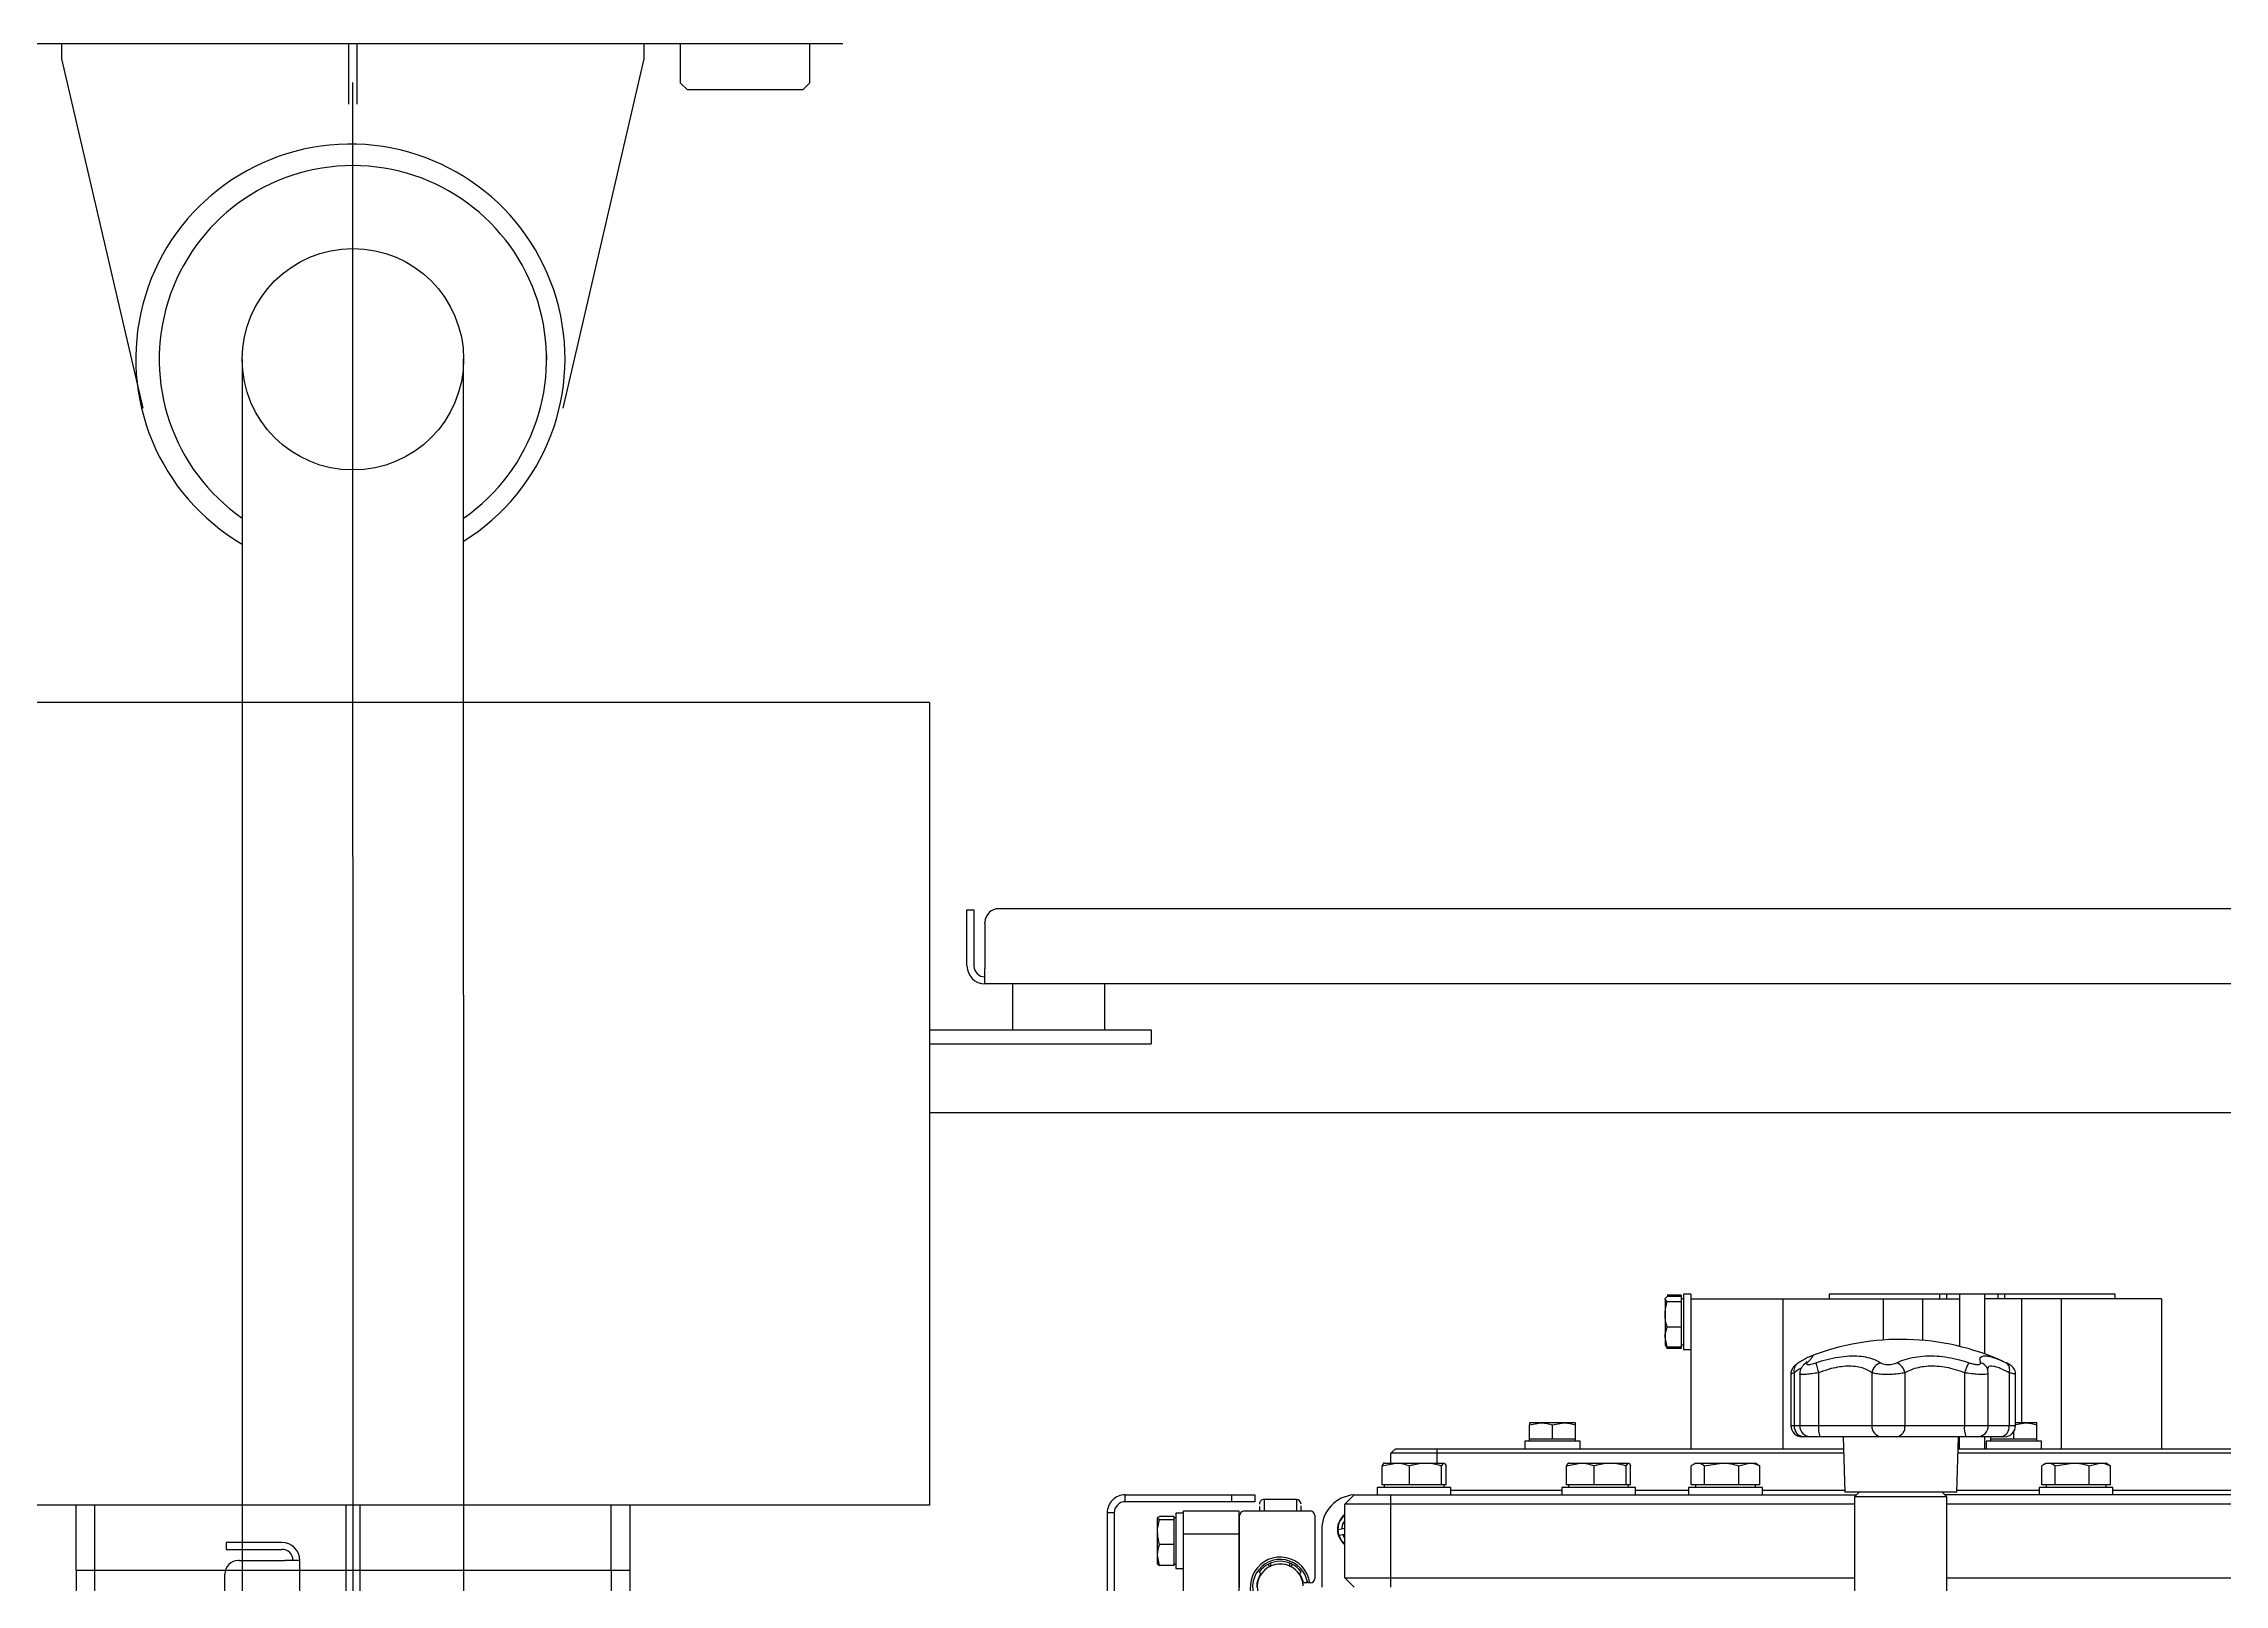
# Model space of a CAD drawing. Header units: inches. Extents: x -955375 to 106222, y -96450 to 64845.
# Drawn here: x 15355.9 to 15828.6, y 27707.9 to 28041.9 of the extents above; entities that cross this region are included whole.
import ezdxf

# ---------------------------------------------------------------- set-up
doc = ezdxf.new("R2010")
doc.units = ezdxf.units.IN
doc.header["$MEASUREMENT"] = 0
doc.linetypes.add('CONTINUA', pattern=[0])
doc.layers.add('ACHUTECH', color=24, linetype='Continuous', lineweight=18)
doc.layers.add('DIBUJO', color=2, linetype='Continuous')
doc.layers.add('P-EQUIPO NUEVO', color=134, linetype='Continuous')
doc.styles.get("Standard").update_dxf_attribs({"font": 'isocp2.shx'})
doc.dimstyles.new('SUPERPEQUEÑA', dxfattribs={"dimtxt": 0.1, "dimasz": 0.05, "dimexe": 0.1, "dimexo": 0.15, "dimgap": 0.05, "dimtad": 1, "dimzin": 0, "dimdsep": 46, "dimtxsty": 'Standard', "dimblk1": 'CRUZZ', "dimblk2": 'CRUZZ', "dimsah": 1, "dimcen": 0.03, "dimse1": 1, "dimse2": 1, "dimclrd": 109, "dimclre": 4, "dimclrt": 173, "dimadec": 0, "dimazin": 0, "dimtfac": 1, "dimtix": 1, "dimtmove": 1, "dimatfit": 3, "dimldrblk": 'CRUZZ', "dimfxl": 1, "dimtolj": 1, "dimtzin": 0, "dimlwd": -1, "dimarcsym": 0})

# ---------------------------------------------------------------- blocks, each defined once
blk = doc.blocks.new('CRUZ')
at = {"layer": 'DIBUJO', "color": 7, "lineweight": -3}
for p, q in [((-0.22, 0), (0.22, 0)), ((0, 0.22), (0, -0.22))]:
    blk.add_line(p, q, dxfattribs=at)
at = {"layer": 'DIBUJO', "color": 7, "lineweight": -3, "const_width": 0.05}
blk.add_lwpolyline([(-0.03, 0, 1), (0.03, 0, 1)], format="xyb", close=True, dxfattribs=at)
blk = doc.blocks.new('CRUZZ')
at = {"layer": 'DIBUJO', "color": 3, "xscale": 10, "yscale": 10, "zscale": 10}
blk.add_blockref('CRUZ', (0, 0), dxfattribs=at)
blk = doc.blocks.new('*D185')
at = {"layer": 'ACHUTECH', "color": 7, "ltscale": 500, "transparency": 16777216}
blk.add_line((5118.65, 54499.15), (5118.65, 25409.93), dxfattribs=at)
at = {"layer": 'Defpoints', "color": 0, "linetype": 'CONTINUA', "ltscale": 500, "transparency": 16777216}
for p in [(26169.23, 54499.2), (5118.65, 25409.88), (6592.24, 25409.88)]:
    blk.add_point(p, dxfattribs=at)
at = {"layer": 'ACHUTECH', "color": 7, "linetype": 'CONTINUA', "ltscale": 500, "transparency": 16777216, "xscale": 0.05, "yscale": 0.05, "zscale": 0.05}
for p, rotation in [((5118.65, 54499.2), 90), ((5118.65, 25409.88), 270)]:
    blk.add_blockref('CRUZZ', p, dxfattribs=dict(at, rotation=rotation))
at = {"layer": 'ACHUTECH', "color": 7, "linetype": 'CONTINUA', "lineweight": 13, "ltscale": 500, "transparency": 16777216, "insert": (5118.56, 39954.54), "char_height": 0.15, "attachment_point": 5, "rotation": 90}
blk.add_mtext('\\A1;29089.32', dxfattribs=at)
blk = doc.blocks.new('*D201')
at = {"layer": 'ACHUTECH', "color": 7, "ltscale": 500, "transparency": 16777216}
blk.add_line((4340.12, 59153.03), (4340.12, 15437.33), dxfattribs=at)
at = {"layer": 'Defpoints', "color": 0, "linetype": 'CONTINUA', "ltscale": 500, "transparency": 16777216}
for p in [(21639.15, 59153.08), (4340.12, 15437.28), (6285.39, 15437.28)]:
    blk.add_point(p, dxfattribs=at)
at = {"layer": 'ACHUTECH', "color": 7, "linetype": 'CONTINUA', "ltscale": 500, "transparency": 16777216, "xscale": 0.05, "yscale": 0.05, "zscale": 0.05}
for p, rotation in [((4340.12, 59153.08), 90), ((4340.12, 15437.28), 270)]:
    blk.add_blockref('CRUZZ', p, dxfattribs=dict(at, rotation=rotation))
at = {"layer": 'ACHUTECH', "color": 7, "linetype": 'CONTINUA', "lineweight": 13, "ltscale": 500, "transparency": 16777216, "insert": (4340.02, 37295.18), "char_height": 0.15, "attachment_point": 5, "rotation": 90}
blk.add_mtext('\\A1;43715.81', dxfattribs=at)
blk = doc.blocks.new('termoformadora 2')
for p, q in [((133851.99, -8685.73), (133852.17, -10005.73)), ((133828.08, -8745.76), (133828.17, -9945.73)), ((133876.17, -9945.69), (133876.08, -8745.69)), ((133688.67, -9695.69), (133688.67, -8798.49)), ((133863.67, -8809.36), (133863.67, -9685.36)), ((133792.17, -9683.16), (133792.17, -8813.16)), ((133796.17, -9683.16), (133796.17, -8813.16)), ((133879.94, -8812.36), (133879.94, -9682.36)), ((133908.17, -9683.16), (133908.17, -8813.16)), ((133912.17, -9683.16), (133912.17, -8813.16)), ((133506.67, -9635.19), (133506.67, -9699.19)), ((133526.67, -9699.19), (133526.67, -9635.19)), ((133687.17, -9695.69), (133687.17, -9637.09)), ((133850.67, -9697.36), (133850.67, -9649.36)), ((133853.67, -9697.36), (133853.67, -9649.36)), ((133660.17, -9696.09), (133660.17, -9667.59)), ((133672.17, -9667.59), (133672.17, -9696.09)), ((133627.17, -9679.59), (133627.17, -9699.59)), ((133635.17, -9679.59), (133637.17, -9681.59)), ((133642.17, -9692.09), (133642.17, -9679.59)), ((133644.67, -9680.49), (133644.82, -9680.49)), ((133645.24, -9680.49), (133646.15, -9680.49)), ((133645.24, -9680.71), (133645.24, -9680.49)), ((133659.97, -9679.59), (133659.97, -9695.09)), ((133506.67, -9681.59), (133302.17, -9681.59)), ((133637.17, -9681.59), (133526.67, -9681.59)), ((133637.17, -9681.59), (133637.17, -9697.59)), ((133643.67, -9695.09), (133643.67, -9681.49)), ((133645.31, -9680.88), (133645.31, -9680.89)), ((133645.31, -9680.89), (133645.31, -9680.89)), ((133645.31, -9680.89), (133645.31, -9680.9)), ((133645.31, -9680.9), (133645.32, -9680.91)), ((133645.32, -9680.91), (133645.32, -9680.92)), ((133645.32, -9680.92), (133645.32, -9680.93)), ((133645.32, -9680.93), (133645.32, -9680.95)), ((133645.32, -9680.95), (133645.33, -9680.96)), ((133645.33, -9680.96), (133645.33, -9680.98)), ((133645.33, -9680.98), (133645.34, -9681)), ((133645.34, -9681), (133645.34, -9681.02)), ((133645.34, -9681.02), (133645.35, -9681.04)), ((133645.35, -9681.04), (133645.35, -9681.07)), ((133645.35, -9681.07), (133645.36, -9681.09)), ((133645.36, -9681.09), (133645.37, -9681.12)), ((133645.37, -9681.12), (133645.37, -9681.14)), ((133645.37, -9681.14), (133645.38, -9681.17)), ((133645.38, -9681.17), (133645.39, -9681.2)), ((133645.39, -9681.2), (133645.4, -9681.23)), ((133645.4, -9681.23), (133645.41, -9681.26)), ((133645.41, -9681.26), (133645.41, -9681.28)), ((133645.41, -9681.28), (133645.42, -9681.31)), ((133645.42, -9681.31), (133645.43, -9681.34)), ((133646.98, -9682.5), (133646.62, -9682.86)), ((133649.13, -9684.81), (133649.13, -9684.17)), ((133653.21, -9684.17), (133653.21, -9684.81)), ((133655.71, -9682.86), (133655.36, -9682.5)), ((133659.97, -9680.59), (133660.17, -9680.59)), ((133659.97, -9684.59), (133660.17, -9684.59)), ((133673.77, -9683.59), (133672.17, -9683.59)), ((133673.77, -9695.59), (133673.77, -9683.59)), ((133674.27, -9684.59), (133673.77, -9684.59)), ((133674.27, -9684.25), (133677.32, -9684.25)), ((133674.27, -9694.92), (133674.27, -9684.25)), ((133677.32, -9684.25), (133677.77, -9686.54)), ((133677.77, -9684.59), (133677.77, -9694.55)), ((133792.17, -9697.36), (133792.17, -9683.16)), ((133792.17, -9683.16), (133796.17, -9683.16)), ((133796.17, -9683.16), (133908.17, -9683.16)), ((133796.17, -9683.16), (133796.17, -9697.36)), ((133908.17, -9697.36), (133908.17, -9683.16)), ((133908.17, -9683.16), (133912.17, -9683.16)), ((133912.17, -9683.16), (133912.17, -9697.36)), ((133637.88, -9689.7), (133637.17, -9688.97)), ((133638.46, -9690.82), (133637.88, -9689.7)), ((133659.97, -9685.59), (133660.17, -9685.59)), ((133659.97, -9685.84), (133660.12, -9685.84)), ((133660.12, -9685.86), (133659.97, -9685.86)), ((133659.97, -9685.99), (133660.12, -9685.99)), ((133659.97, -9686.39), (133660.12, -9686.39)), ((133660.12, -9686.56), (133659.97, -9686.56)), ((133660.17, -9686.59), (133659.97, -9686.59)), ((133660.12, -9686.59), (133660.12, -9685.59)), ((133674.27, -9688.83), (133677.32, -9688.83)), ((133863.67, -9685.36), (133866.89, -9685.36)), ((133876.73, -9685.36), (133866.89, -9685.36)), ((133879.67, -9687.76), (133867.57, -9687.76)), ((133867.57, -9689.26), (133879.67, -9689.26)), ((133876.73, -9685.36), (133876.99, -9685.36)), ((133879.67, -9689.26), (133879.67, -9687.76)), ((133637.66, -9690.96), (133637.17, -9690.09)), ((133637.66, -9690.96), (133637.17, -9691.04)), ((133637.17, -9692.26), (133637.87, -9692.14)), ((133637.17, -9694.09), (133637.66, -9693.22)), ((133638.46, -9690.82), (133637.66, -9690.96)), ((133637.66, -9693.22), (133637.87, -9692.14)), ((133637.87, -9692.14), (133638.67, -9692)), ((133659.97, -9691.09), (133672.17, -9691.09)), ((133659.97, -9692.09), (133660.17, -9692.09)), ((133659.97, -9693.59), (133660.17, -9693.59)), ((133659.97, -9694.59), (133660.17, -9694.59)), ((133673.77, -9694.59), (133674.27, -9694.59)), ((133674.27, -9694.17), (133677.32, -9694.17)), ((133677.32, -9694.17), (133677.77, -9694.55)), ((133302.17, -9697.59), (133506.67, -9697.59)), ((133506.67, -9699.19), (133507.67, -9700.19)), ((133506.67, -9699.19), (133526.67, -9699.19)), ((133525.67, -9700.19), (133526.67, -9699.19)), ((133526.67, -9697.59), (133637.17, -9697.59)), ((133637.17, -9697.59), (133635.17, -9699.59)), ((133658.97, -9696.09), (133644.67, -9696.09)), ((133647.67, -9698.59), (133647.67, -9696.09)), ((133647.67, -9698.59), (133654.67, -9698.59)), ((133654.67, -9698.59), (133654.67, -9696.09)), ((133655.67, -9697.07), (133655.67, -9696.09)), ((133656.67, -9699.59), (133656.67, -9698.09)), ((133656.67, -9698.09), (133684.77, -9698.09)), ((133672.17, -9696.09), (133660.17, -9696.09)), ((133661.67, -9698.09), (133661.67, -9699.59)), ((133672.17, -9695.59), (133673.77, -9695.59)), ((133674.27, -9694.92), (133677.32, -9694.92)), ((133684.77, -9698.09), (133684.77, -9699.59)), ((133687.17, -9695.69), (133688.67, -9695.69)), ((133727.17, -9871.36), (133727.17, -9697.36)), ((133727.17, -9697.36), (133977.17, -9697.36)), ((133077.17, -9699.59), (133507.07, -9699.59)), ((133470.67, -9700.59), (133077.17, -9700.59)), ((133470.67, -9699.59), (133470.67, -9701.19)), ((133470.67, -9701.19), (133486.67, -9701.19)), ((133471.23, -9701.79), (133471.23, -9705.91)), ((133471.23, -9701.79), (133486.11, -9701.79)), ((133472.17, -9701.19), (133472.17, -9701.79)), ((133475.8, -9701.79), (133475.8, -9705.91)), ((133483.24, -9701.79), (133483.24, -9705.91)), ((133485.17, -9701.79), (133485.17, -9701.19)), ((133486.11, -9701.79), (133486.11, -9705.91)), ((133486.67, -9701.19), (133486.67, -9699.59)), ((133504.53, -9700.59), (133486.67, -9700.59)), ((133504.55, -9700.19), (133504.17, -9712.19)), ((133504.55, -9700.19), (133528.79, -9700.19)), ((133635.17, -9699.59), (133526.27, -9699.59)), ((133529.17, -9712.19), (133528.79, -9700.19)), ((133546.67, -9700.59), (133528.8, -9700.59)), ((133546.67, -9699.59), (133546.67, -9701.19)), ((133546.67, -9701.19), (133562.67, -9701.19)), ((133547.23, -9701.79), (133547.23, -9705.91)), ((133547.23, -9701.79), (133562.11, -9701.79)), ((133548.17, -9701.19), (133548.17, -9701.79)), ((133551.8, -9701.79), (133551.8, -9705.91)), ((133559.24, -9701.79), (133559.24, -9705.91)), ((133561.17, -9701.79), (133561.17, -9701.19)), ((133562.11, -9701.79), (133562.11, -9705.91)), ((133562.67, -9701.19), (133562.67, -9699.59)), ((133574.17, -9700.59), (133562.67, -9700.59)), ((133574.17, -9699.59), (133574.17, -9701.19)), ((133574.17, -9701.19), (133590.17, -9701.19)), ((133575.23, -9701.79), (133575.23, -9705.91)), ((133575.23, -9701.79), (133589.11, -9701.79)), ((133575.67, -9701.19), (133575.67, -9701.79)), ((133576.22, -9701.79), (133576.22, -9705.91)), ((133583.16, -9701.79), (133583.16, -9705.91)), ((133588.67, -9701.79), (133588.67, -9701.19)), ((133589.11, -9701.79), (133589.11, -9705.91)), ((133590.17, -9701.19), (133590.17, -9699.59)), ((133614.17, -9700.59), (133590.17, -9700.59)), ((133614.17, -9699.59), (133614.17, -9701.19)), ((133614.17, -9701.19), (133630.17, -9701.19)), ((133615.23, -9701.79), (133615.23, -9705.91)), ((133615.23, -9701.79), (133629.11, -9701.79)), ((133615.67, -9701.19), (133615.67, -9701.79)), ((133616.22, -9701.79), (133616.22, -9705.91)), ((133623.16, -9701.79), (133623.16, -9705.91)), ((133628.67, -9701.79), (133628.67, -9701.19)), ((133629.11, -9701.79), (133629.11, -9705.91)), ((133630.17, -9701.19), (133630.17, -9699.59)), ((133684.77, -9699.59), (133656.67, -9699.59)), ((133077.17, -9708.59), (133504.28, -9708.59)), ((133471.23, -9705.91), (133471.65, -9706.12)), ((133471.64, -9706.18), (133472.17, -9706.49)), ((133485.17, -9706.49), (133472.17, -9706.49)), ((133475.8, -9705.91), (133473.52, -9706.49)), ((133483.24, -9705.91), (133479.52, -9706.49)), ((133485.17, -9706.49), (133485.7, -9706.18)), ((133529.06, -9708.59), (133627.17, -9708.59)), ((133547.23, -9705.91), (133547.65, -9706.12)), ((133547.64, -9706.18), (133548.17, -9706.49)), ((133561.17, -9706.49), (133548.17, -9706.49)), ((133551.8, -9705.91), (133549.52, -9706.49)), ((133559.24, -9705.91), (133555.52, -9706.49)), ((133561.17, -9706.49), (133561.7, -9706.18)), ((133576.22, -9705.91), (133575.73, -9706.49)), ((133588.67, -9706.49), (133575.73, -9706.49)), ((133589.11, -9705.91), (133586.13, -9706.49)), ((133616.22, -9705.91), (133615.73, -9706.49)), ((133628.67, -9706.49), (133615.73, -9706.49)), ((133617.17, -9706.49), (133617.17, -9709.59)), ((133629.11, -9705.91), (133626.13, -9706.49)), ((133627.17, -9708.59), (133626.17, -9709.59)), ((133627.17, -9706.49), (133627.17, -9708.59)), ((133504.25, -9709.59), (133078.17, -9709.59)), ((133460.17, -9742.09), (133460.17, -9709.59)), ((133481.92, -9742.09), (133481.92, -9709.59)), ((133486.17, -9709.59), (133486.17, -9711.19)), ((133486.17, -9711.19), (133498.17, -9711.19)), ((133487.17, -9711.19), (133487.17, -9714.74)), ((133487.17, -9711.69), (133497.17, -9711.69)), ((133492.17, -9711.69), (133492.17, -9713.29)), ((133494.19, -9712.19), (133538.1, -9712.19)), ((133497.17, -9711.19), (133497.17, -9712.19)), ((133498.17, -9711.19), (133498.17, -9709.59)), ((133498.42, -9709.59), (133498.42, -9712.19)), ((133503.92, -9709.59), (133503.92, -9712.19)), ((133626.17, -9709.59), (133529.09, -9709.59)), ((133542.17, -9709.59), (133542.17, -9742.09)), ((133562.17, -9743.09), (133562.17, -9709.59)), ((133586.17, -9709.59), (133586.17, -9711.19)), ((133586.17, -9711.19), (133598.17, -9711.19)), ((133587.17, -9711.19), (133587.17, -9714.74)), ((133587.17, -9711.69), (133597.17, -9711.69)), ((133592.17, -9711.69), (133592.17, -9714.74)), ((133597.17, -9711.19), (133597.17, -9714.74)), ((133598.17, -9711.19), (133598.17, -9709.59)), ((133487.17, -9715.19), (133491.79, -9715.19)), ((133491.79, -9714.81), (133489.67, -9715.19)), ((133490.42, -9715.19), (133490.42, -9742.09)), ((133491.79, -9714.59), (133491.79, -9725.68)), ((133540.5, -9714.59), (133491.79, -9714.59)), ((133493.19, -9726.05), (133493.19, -9714.59)), ((133497.71, -9714.59), (133497.71, -9725.96)), ((133502.87, -9726.05), (133502.87, -9714.59)), ((133515.77, -9726.05), (133515.77, -9714.59)), ((133522.94, -9726.05), (133522.94, -9714.59)), ((133534.47, -9726.05), (133534.47, -9714.59)), ((133538.57, -9725.83), (133538.57, -9714.59)), ((133539.76, -9726.05), (133539.76, -9714.59)), ((133540.5, -9725.74), (133540.5, -9714.59)), ((133587.17, -9715.19), (133597.17, -9715.19)), ((133592.17, -9714.74), (133589.67, -9715.19)), ((133597.17, -9714.74), (133594.67, -9715.19)), ((133494.48, -9728.51), (133493.84, -9728.22)), ((133498.42, -9730.11), (133498.42, -9743.09)), ((133503.92, -9743.09), (133503.92, -9731.76)), ((133536.35, -9729.56), (133536.27, -9729.59)), ((133563.77, -9731.09), (133562.17, -9731.09)), ((133563.77, -9743.09), (133563.77, -9731.09)), ((133564.27, -9732.09), (133563.77, -9732.09)), ((133564.27, -9731.34), (133567.32, -9731.34)), ((133564.27, -9742.84), (133564.27, -9731.34)), ((133564.27, -9731.61), (133567.32, -9731.61)), ((133567.32, -9731.34), (133567.38, -9731.57)), ((133567.48, -9731.59), (133567.32, -9731.34)), ((133567.32, -9731.61), (133567.77, -9733.77)), ((133567.77, -9732.09), (133567.48, -9731.59)), ((133567.77, -9741.99), (133567.77, -9732.1)), ((133511.92, -9733.08), (133511.92, -9742.09)), ((133520.42, -9733.16), (133520.42, -9742.09)), ((133564.27, -9735.93), (133567.32, -9735.93)), ((133564.27, -9741.41), (133567.32, -9741.41)), ((133567.32, -9741.41), (133567.77, -9741.99)), ((133460.17, -9742.09), (133498.42, -9742.09)), ((133470.17, -9742.09), (133470.17, -9743.09)), ((133470.17, -9743.09), (133532.17, -9743.09)), ((133494.17, -9743.09), (133494.17, -9742.09)), ((133495.62, -9743.09), (133495.62, -9742.09)), ((133542.17, -9742.09), (133503.92, -9742.09)), ((133506.71, -9742.09), (133506.71, -9743.09)), ((133508.17, -9742.09), (133508.17, -9743.09)), ((133532.17, -9743.09), (133532.17, -9742.09)), ((133562.17, -9742.09), (133542.17, -9742.09)), ((133562.17, -9743.09), (133563.77, -9743.09)), ((133563.77, -9742.09), (133564.27, -9742.09)), ((133564.27, -9742.57), (133567.32, -9742.57)), ((133564.27, -9742.84), (133567.32, -9742.84)), ((132977.17, -9782.36), (133727.17, -9782.36)), ((133679.17, -9800.36), (133679.17, -9797.36)), ((133727.17, -9797.36), (133679.17, -9797.36)), ((133727.17, -9800.36), (133679.17, -9800.36)), ((133689.17, -9800.36), (133689.17, -9810.36)), ((133709.17, -9810.36), (133709.17, -9800.36)), ((132989.17, -9810.36), (133715.17, -9810.36)), ((133715.17, -9810.36), (133715.17, -9813.59)), ((133715.17, -9823.42), (133715.17, -9813.59)), ((133717.57, -9826.36), (133717.57, -9814.26)), ((133719.07, -9814.26), (133719.07, -9826.36)), ((132992.17, -9826.64), (133712.17, -9826.64)), ((133715.17, -9823.42), (133715.17, -9823.68)), ((133719.07, -9826.36), (133717.57, -9826.36)), ((133727.17, -9871.36), (133977.17, -9871.36)), ((133789.09, -10010.85), (133806.68, -9935.15)), ((133897.65, -9935.15), (133915.25, -10010.85)), ((133810.17, -9945.71), (133810.17, -9946.71)), ((133851.3, -10014.15), (133851.3, -10001.04)), ((133853.04, -10001.04), (133853.04, -10014.15)), ((133753.17, -10005.6), (133754.67, -10004.14)), ((133753.17, -10014.15), (133753.17, -10005.6)), ((133754.67, -10004.14), (133779.67, -10004.14)), ((133779.67, -10004.14), (133781.17, -10005.6)), ((133781.17, -10005.6), (133781.17, -10014.15)), ((133789.09, -10014.15), (133789.09, -10010.85)), ((133915.25, -10010.85), (133915.25, -10014.15)), ((133958.34, -10014.15), (133746, -10014.15))]:
    blk.add_line(p, q)
blk.add_circle((133852.17, -9945.73), 24)
for centre, radius, start, end in [((133651.17, -9679.59), 6.5, 187.9588, 109.5698), ((133651.17, -9679.59), 6, 188.6269, 111.3731), ((133651.17, -9679.59), 5, 183.2449, 117.0917), ((133644.67, -9681.49), 1, 90, 180), ((133651.17, -9679.59), 5.1, 190.1642, 214.8358), ((133651.17, -9679.59), 5.1, 325.1642, 359.8358), ((133651.17, -9679.59), 5.6, 215.7516, 324.2484), ((133648.97, -9684.53), 0.4, 65.9579, 180), ((133651.17, -9679.6), 5, 245.9579, 294.0421), ((133653.37, -9684.53), 0.4, 0, 114.0421), ((133876.96, -9682.39), 2.98, 270.4423, 0.4362), ((133634.67, -9692.09), 4.1, 307.5719, 52.4281), ((133867.57, -9685.36), 3.9, 180, 270), ((133867.57, -9685.36), 2.4, 180, 270), ((133634.67, -9692.09), 7.5, 273.9596, 0), ((133634.67, -9692.09), 4, 308.6822, 18.553), ((133644.67, -9695.09), 1, 180, 270), ((133647.67, -9697.59), 1, 180, 270), ((133654.67, -9697.59), 1, 270, 0), ((133658.97, -9695.09), 1, 270, 360), ((133684.77, -9695.69), 3.9, 270, 0), ((133684.77, -9695.69), 2.4, 270, 0), ((133494.19, -9714.59), 2.4, 90, 180), ((133495.31, -9714.28), 2.14, 102.2509, 188.4431), ((133500.11, -9714.59), 2.4, 90, 180), ((133498.15, -9714), 4.75, 352.8763, 22.4006), ((133517.9, -9714.3), 2.15, 100.8861, 187.784), ((133520.69, -9714.43), 2.25, 355.9778, 85.3021), ((133528.11, -9714), 6.39, 354.6699, 16.4286), ((133536.17, -9714.59), 2.4, 0, 90), ((133537.54, -9714.41), 2.23, 355.4314, 84.5446), ((133538.1, -9714.59), 2.4, 0, 90), ((133494.86, -9726.73), 1.8, 157.5583, 235.4316), ((133499.94, -9726.1), 2.2, 200.4472, 254.833), ((133494.04, -9723.38), 9.22, 328.3368, 343.2038), ((133518.78, -9725.41), 3.08, 191.9576, 246.0322), ((133520.16, -9725.55), 2.82, 288.8402, 349.945), ((133524.67, -9729.84), 10.5, 8.8761, 21.1817), ((133536.38, -9726.39), 1.92, 286.9376, 314.722), ((133537.94, -9726.54), 1.89, 306.4933, 15.0574), ((133516.67, -9679.29), 54, 245.7374, 291.2913), ((133715.17, -9814.26), 3.9, 0, 90), ((133715.17, -9814.26), 2.4, 0, 90), ((133712.19, -9823.66), 2.98, 269.5638, 359.5577), ((133852.71, -9945.84), 46.52, 121.8368, 59.7167), ((133852.17, -9945.73), 41.98, 124.8659, 55.1341)]:
    blk.add_arc(centre, radius, start, end)
for points, knots in [([(133644.82, -9680.49), (133644.88, -9680.49), (133644.99, -9680.51), (133645.14, -9680.59), (133645.24, -9680.7), (133645.29, -9680.8), (133645.3, -9680.86), (133645.31, -9680.88)], [0, 0, 0, 0, 0.311527, 0.573348, 0.765911, 0.920079, 1, 1, 1, 1]), ([(133677.77, -9684.63), (133677.77, -9684.62), (133677.76, -9684.5), (133677.53, -9684.37), (133677.32, -9684.25)], [0, 0, 0, 0, 0.070202, 1, 1, 1, 1]), ([(133677.77, -9686.54), (133677.77, -9686.6), (133677.76, -9687.37), (133677.53, -9688.13), (133677.32, -9688.83)], [0, 0, 0, 0, 0.070198, 1, 1, 1, 1]), ([(133677.32, -9688.83), (133677.38, -9689.01), (133677.64, -9689.88), (133677.71, -9690.79), (133677.77, -9691.5)], [0, 0, 0, 0, 0.211011, 1, 1, 1, 1]), ([(133677.77, -9691.5), (133677.76, -9691.71), (133677.74, -9692.61), (133677.51, -9693.49), (133677.32, -9694.17)], [0, 0, 0, 0, 0.231848, 1, 1, 1, 1]), ([(133677.77, -9694.55), (133677.77, -9694.55), (133677.76, -9694.68), (133677.53, -9694.81), (133677.32, -9694.92)], [0, 0, 0, 0, 0.070201, 1, 1, 1, 1]), ([(133646.67, -9696.09), (133646.67, -9696.57), (133646.67, -9697.06), (133646.67, -9697.18), (133646.67, -9697.19)], [0, 0, 0, 0, 0.989737, 1, 1, 1, 1]), ([(133473.52, -9706.49), (133473.46, -9706.49), (133472.69, -9706.48), (133471.93, -9706.18), (133471.23, -9705.91)], [0, 0, 0, 0, 0.070201, 1, 1, 1, 1]), ([(133479.52, -9706.49), (133479.44, -9706.49), (133478.18, -9706.48), (133476.95, -9706.18), (133475.8, -9705.91)], [0, 0, 0, 0, 0.070192, 1, 1, 1, 1]), ([(133484.68, -9706.49), (133484.56, -9706.48), (133484.07, -9706.45), (133483.6, -9706.14), (133483.24, -9705.91)], [0, 0, 0, 0, 0.241856, 1, 1, 1, 1]), ([(133486.11, -9705.91), (133486.01, -9705.98), (133485.54, -9706.33), (133485.05, -9706.42), (133484.68, -9706.49)], [0, 0, 0, 0, 0.223701, 1, 1, 1, 1]), ([(133549.52, -9706.49), (133549.46, -9706.49), (133548.69, -9706.48), (133547.93, -9706.18), (133547.23, -9705.91)], [0, 0, 0, 0, 0.070201, 1, 1, 1, 1]), ([(133555.52, -9706.49), (133555.44, -9706.49), (133554.18, -9706.48), (133552.95, -9706.18), (133551.8, -9705.91)], [0, 0, 0, 0, 0.070192, 1, 1, 1, 1]), ([(133560.68, -9706.49), (133560.56, -9706.48), (133560.07, -9706.45), (133559.6, -9706.14), (133559.24, -9705.91)], [0, 0, 0, 0, 0.241856, 1, 1, 1, 1]), ([(133562.11, -9705.91), (133562.01, -9705.98), (133561.54, -9706.33), (133561.05, -9706.42), (133560.68, -9706.49)], [0, 0, 0, 0, 0.223701, 1, 1, 1, 1]), ([(133575.73, -9706.49), (133575.71, -9706.49), (133575.55, -9706.48), (133575.38, -9706.18), (133575.23, -9705.91)], [0, 0, 0, 0, 0.070219, 1, 1, 1, 1]), ([(133579.69, -9706.49), (133579.4, -9706.48), (133578.23, -9706.45), (133577.09, -9706.14), (133576.22, -9705.91)], [0, 0, 0, 0, 0.241869, 1, 1, 1, 1]), ([(133583.16, -9705.91), (133582.9, -9705.98), (133581.77, -9706.33), (133580.6, -9706.42), (133579.69, -9706.49)], [0, 0, 0, 0, 0.223693, 1, 1, 1, 1]), ([(133586.13, -9706.49), (133586.06, -9706.49), (133585.06, -9706.48), (133584.07, -9706.18), (133583.16, -9705.91)], [0, 0, 0, 0, 0.0702, 1, 1, 1, 1]), ([(133588.61, -9706.49), (133588.62, -9706.49), (133588.79, -9706.48), (133588.95, -9706.18), (133589.11, -9705.91)], [0, 0, 0, 0, 0.070227, 1, 1, 1, 1]), ([(133615.73, -9706.49), (133615.71, -9706.49), (133615.55, -9706.48), (133615.38, -9706.18), (133615.23, -9705.91)], [0, 0, 0, 0, 0.070227, 1, 1, 1, 1]), ([(133619.69, -9706.49), (133619.4, -9706.48), (133618.23, -9706.45), (133617.09, -9706.14), (133616.22, -9705.91)], [0, 0, 0, 0, 0.241869, 1, 1, 1, 1]), ([(133623.16, -9705.91), (133622.9, -9705.98), (133621.77, -9706.33), (133620.6, -9706.42), (133619.69, -9706.49)], [0, 0, 0, 0, 0.223693, 1, 1, 1, 1]), ([(133626.13, -9706.49), (133626.06, -9706.49), (133625.06, -9706.48), (133624.07, -9706.18), (133623.16, -9705.91)], [0, 0, 0, 0, 0.0702, 1, 1, 1, 1]), ([(133628.61, -9706.49), (133628.62, -9706.49), (133628.79, -9706.48), (133628.95, -9706.18), (133629.11, -9705.91)], [0, 0, 0, 0, 0.070219, 1, 1, 1, 1]), ([(133489.67, -9715.19), (133489.61, -9715.19), (133488.77, -9715.18), (133487.94, -9714.95), (133487.17, -9714.74)], [0, 0, 0, 0, 0.07024, 1, 1, 1, 1]), ([(133487.17, -9714.74), (133487.17, -9714.92), (133487.17, -9715.16), (133487.17, -9715.18), (133487.17, -9715.19)], [0, 0, 0, 0, 0.768138, 1, 1, 1, 1]), ([(133589.67, -9715.19), (133589.61, -9715.19), (133588.77, -9715.18), (133587.94, -9714.95), (133587.17, -9714.74)], [0, 0, 0, 0, 0.070169, 1, 1, 1, 1]), ([(133587.17, -9714.74), (133587.17, -9714.92), (133587.17, -9715.16), (133587.17, -9715.18), (133587.17, -9715.19)], [0, 0, 0, 0, 0.768138, 1, 1, 1, 1]), ([(133594.67, -9715.19), (133594.61, -9715.19), (133593.77, -9715.18), (133592.94, -9714.95), (133592.17, -9714.74)], [0, 0, 0, 0, 0.07024, 1, 1, 1, 1]), ([(133597.17, -9715.19), (133597.17, -9715.18), (133597.17, -9715.16), (133597.17, -9714.92), (133597.17, -9714.74)], [0, 0, 0, 0, 0.231862, 1, 1, 1, 1]), ([(133491.8, -9725.68), (133491.84, -9725.7), (133491.92, -9725.74), (133492.51, -9725.89), (133493.02, -9726.01), (133493.19, -9726.05)], [0, 0, 0, 0, 0.38366, 0.792258, 1, 1, 1, 1]), ([(133491.81, -9725.68), (133491.81, -9725.84), (133491.81, -9726.21), (133492, -9726.71), (133492.27, -9727.15), (133492.56, -9727.47), (133492.82, -9727.67), (133493.02, -9727.8), (133493.29, -9727.95), (133493.57, -9728.09), (133493.85, -9728.22), (133493.9, -9728.25)], [0, 0, 0, 0, 0.116211, 0.261601, 0.386554, 0.492756, 0.577454, 0.642946, 0.73193, 0.948752, 1, 1, 1, 1]), ([(133493.19, -9726.05), (133493.63, -9726.28), (133494.53, -9726.76), (133495.67, -9727.22), (133496.64, -9727.48), (133497.53, -9727.48), (133497.94, -9727.2), (133497.86, -9726.73), (133497.85, -9726.69)], [0, 0, 0, 0, 0.161675, 0.327498, 0.489314, 0.656334, 0.967244, 1, 1, 1, 1]), ([(133497.74, -9725.96), (133497.73, -9726.06), (133497.71, -9726.37), (133497.81, -9726.66), (133497.89, -9726.86)], [0, 0, 0, 0, 0.311481, 1, 1, 1, 1]), ([(133497.77, -9725.96), (133497.77, -9725.92), (133497.76, -9725.79), (133498.31, -9725.69), (133499.3, -9725.66), (133500.63, -9725.74), (133501.87, -9725.89), (133502.62, -9726.01), (133502.87, -9726.05)], [0, 0, 0, 0, 0.122687, 0.320315, 0.515211, 0.708084, 0.90161, 1, 1, 1, 1]), ([(133497.86, -9726.84), (133497.87, -9726.87), (133497.89, -9726.92), (133497.89, -9726.89), (133497.88, -9726.88)], [0, 0, 0, 0, 0.52374, 1, 1, 1, 1]), ([(133502.87, -9726.05), (133503.51, -9726.28), (133504.78, -9726.76), (133506.79, -9727.23), (133508.8, -9727.48), (133511.33, -9727.49), (133513.78, -9727.04), (133515.22, -9726.32), (133515.77, -9726.05)], [0, 0, 0, 0, 0.141152, 0.282209, 0.423903, 0.565557, 0.833481, 1, 1, 1, 1]), ([(133515.77, -9726.05), (133516.16, -9725.97), (133516.94, -9725.81), (133518.44, -9725.69), (133519.98, -9725.66), (133521.4, -9725.74), (133522.38, -9725.89), (133522.8, -9726.01), (133522.94, -9726.05)], [0, 0, 0, 0, 0.183771, 0.367609, 0.548938, 0.728408, 0.908471, 1, 1, 1, 1]), ([(133522.94, -9726.05), (133523.28, -9726.28), (133523.98, -9726.76), (133525.33, -9727.23), (133526.89, -9727.48), (133529.14, -9727.49), (133531.76, -9727.04), (133533.72, -9726.32), (133534.47, -9726.05)], [0, 0, 0, 0, 0.141151, 0.282207, 0.423903, 0.56555, 0.833482, 1, 1, 1, 1]), ([(133534.47, -9726.05), (133534.97, -9725.97), (133535.97, -9725.81), (133537.25, -9725.69), (133538.14, -9725.67), (133538.58, -9725.72), (133538.53, -9725.81), (133538.51, -9725.83)], [0, 0, 0, 0, 0.228552, 0.457274, 0.682858, 0.906099, 1, 1, 1, 1]), ([(133537.01, -9728.5), (133537.01, -9728.51), (133536.99, -9728.53), (133537.09, -9728.41), (133537.3, -9728.18), (133537.58, -9727.89), (133537.73, -9727.75)], [0, 0, 0, 0, 0.026101, 0.289169, 0.633952, 1, 1, 1, 1]), ([(133537.73, -9727.74), (133537.88, -9727.58), (133538.17, -9727.26), (133538.5, -9726.59), (133538.55, -9726.1), (133538.57, -9725.84)], [0, 0, 0, 0, 0.333171, 0.65185, 1, 1, 1, 1]), ([(133538.23, -9727.06), (133538.36, -9726.99), (133538.7, -9726.82), (133539.36, -9726.34), (133539.76, -9726.05)], [0, 0, 0, 0, 0.382279, 1, 1, 1, 1]), ([(133539.03, -9728.05), (133539.2, -9727.95), (133539.53, -9727.75), (133539.99, -9727.28), (133540.34, -9726.67), (133540.51, -9726.12), (133540.48, -9725.81), (133540.47, -9725.74)], [0, 0, 0, 0, 0.254863, 0.46588, 0.701923, 0.930206, 1, 1, 1, 1]), ([(133539.76, -9726.05), (133540.01, -9725.97), (133540.44, -9725.83), (133540.44, -9725.77), (133540.44, -9725.74)], [0, 0, 0, 0, 0.583238, 1, 1, 1, 1]), ([(133499.36, -9728.22), (133499.43, -9728.48), (133499.58, -9729), (133499.37, -9729.49), (133498.82, -9729.74), (133497.93, -9729.71), (133496.72, -9729.41), (133495.56, -9729), (133494.74, -9728.63), (133494.48, -9728.51)], [0, 0, 0, 0, 0.154593, 0.313296, 0.468001, 0.627544, 0.776603, 0.929779, 1, 1, 1, 1]), ([(133501.89, -9728.22), (133501.64, -9728.14), (133501.15, -9727.98), (133500.44, -9727.85), (133499.87, -9727.82), (133499.49, -9727.89), (133499.33, -9728.04), (133499.35, -9728.16), (133499.36, -9728.22)], [0, 0, 0, 0, 0.1832, 0.366832, 0.540237, 0.705716, 0.873065, 1, 1, 1, 1]), ([(133517.53, -9728.22), (133516.95, -9728.48), (133515.76, -9729), (133513.64, -9729.49), (133511.31, -9729.74), (133508.88, -9729.71), (133506.39, -9729.41), (133504.05, -9728.92), (133502.57, -9728.44), (133501.89, -9728.22)], [0, 0, 0, 0, 0.145833, 0.295541, 0.441469, 0.591964, 0.732577, 0.877075, 1, 1, 1, 1]), ([(133521.07, -9728.22), (133520.93, -9728.14), (133520.63, -9727.98), (133519.97, -9727.85), (133519.25, -9727.82), (133518.54, -9727.89), (133517.95, -9728.04), (133517.66, -9728.16), (133517.53, -9728.22)], [0, 0, 0, 0, 0.183185, 0.366823, 0.540206, 0.705747, 0.873102, 1, 1, 1, 1]), ([(133535.05, -9728.22), (133534.25, -9728.48), (133532.62, -9729), (133530.19, -9729.49), (133527.84, -9729.74), (133525.69, -9729.71), (133523.79, -9729.41), (133522.24, -9728.92), (133521.44, -9728.44), (133521.07, -9728.22)], [0, 0, 0, 0, 0.145831, 0.295537, 0.441466, 0.591965, 0.732574, 0.87707, 1, 1, 1, 1]), ([(133536.94, -9728.22), (133537, -9728.14), (133537.13, -9727.98), (133537.02, -9727.85), (133536.68, -9727.82), (133536.17, -9727.89), (133535.61, -9728.04), (133535.22, -9728.16), (133535.05, -9728.22)], [0, 0, 0, 0, 0.183182, 0.366856, 0.540229, 0.705718, 0.873035, 1, 1, 1, 1]), ([(133536.27, -9729.59), (133536.18, -9729.63), (133535.87, -9729.76), (133535.73, -9729.7), (133535.83, -9729.42), (133536.24, -9728.92), (133536.72, -9728.44), (133536.94, -9728.22)], [0, 0, 0, 0, 0.10228, 0.344184, 0.57018, 0.802423, 1, 1, 1, 1]), ([(133536.35, -9729.57), (133536.44, -9729.53), (133536.84, -9729.37), (133537.54, -9728.98), (133538.36, -9728.5), (133538.92, -9728.14), (133539.06, -9728.05)], [0, 0, 0, 0, 0.122612, 0.514583, 0.876712, 1, 1, 1, 1]), ([(133567.77, -9732.19), (133567.77, -9732.18), (133567.76, -9731.98), (133567.53, -9731.79), (133567.32, -9731.61)], [0, 0, 0, 0, 0.070201, 1, 1, 1, 1]), ([(133567.77, -9733.77), (133567.77, -9733.82), (133567.76, -9734.55), (133567.53, -9735.27), (133567.32, -9735.93)], [0, 0, 0, 0, 0.070201, 1, 1, 1, 1]), ([(133567.32, -9735.93), (133567.51, -9736.63), (133567.74, -9737.53), (133567.76, -9738.46), (133567.77, -9738.67)], [0, 0, 0, 0, 0.768146, 1, 1, 1, 1]), ([(133567.77, -9738.67), (133567.71, -9739.4), (133567.64, -9740.33), (133567.38, -9741.22), (133567.32, -9741.41)], [0, 0, 0, 0, 0.789011, 1, 1, 1, 1]), ([(133567.77, -9741.99), (133567.77, -9742), (133567.76, -9742.2), (133567.53, -9742.39), (133567.32, -9742.57)], [0, 0, 0, 0, 0.070201, 1, 1, 1, 1])]:
    blk.add_open_spline(points, degree=3, knots=knots)

msp = doc.modelspace()

# ---------------------------------------------------------------- block references
at = {"layer": 'P-EQUIPO NUEVO', "lineweight": 0, "rotation": 180}
msp.add_blockref('termoformadora 2', (149275.079, 18027.72), dxfattribs=at)

# ---------------------------------------------------------------- dimensions: what is measured, and where the dimension line sits
at = {"layer": 'ACHUTECH', "color": 7, "linetype": 'CONTINUA', "lineweight": 13, "ltscale": 500}
for base, p1, p2, picture, middle in [((4340.116, 15437.278), (21639.15, 59153.085), (6285.39, 15437.278), '*D201', (4340.021, 37295.181)), ((5118.653, 25409.883), (26169.229, 54499.203), (6592.24, 25409.883), '*D185', (5118.558, 39954.543))]:
    dim = msp.add_linear_dim(base=base, p1=p1, p2=p2, angle=90, dimstyle='SUPERPEQUEÑA', override={"dimtxt": 0.15, "dimgap": 0.02, "dimclrd": 7, "dimclrt": 7, "dimfxl": 0.2}, dxfattribs=at)
    dim.commit()
    dim.dimension.update_dxf_attribs({"geometry": picture, "text_midpoint": middle})

doc.saveas('drawing.dxf')
